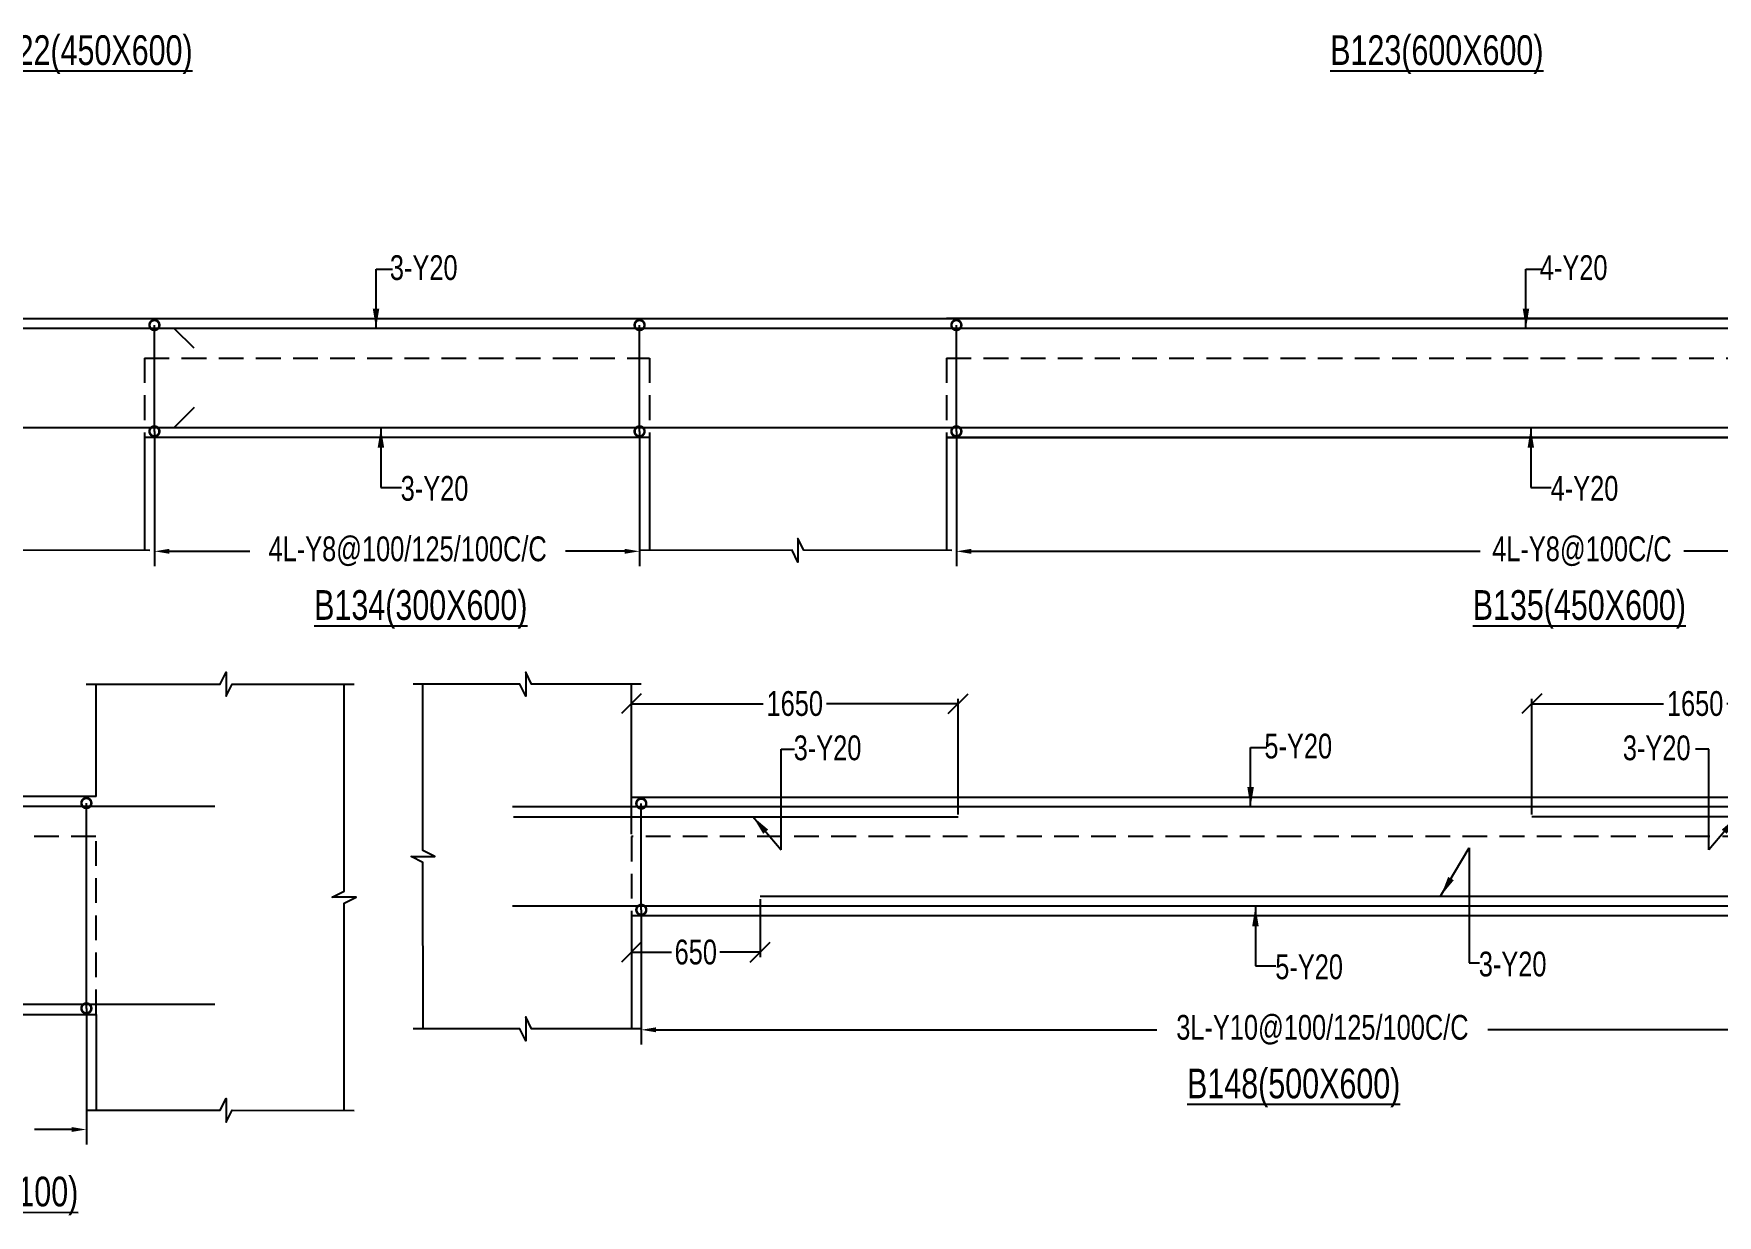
# Model space of a CAD drawing. Header units: millimetres. Extents: x 31347440 to 31744305, y -21457036 to -21063618.
# Drawn here: x 31652456 to 31660959, y -21179992 to -21174025 of the extents above; entities that cross this region are included whole.
import ezdxf

# ---------------------------------------------------------------- set-up
doc = ezdxf.new("R2010")
doc.units = ezdxf.units.MM
doc.header["$LTSCALE"] = 1000
doc.header["$MEASUREMENT"] = 0
doc.header["$PDMODE"] = 3
for name, pattern in [('CONTINOUS', [0]), ('CONTINU', [0]), ('HIDDEN', [0.375, 0.25, -0.125])]:
    doc.linetypes.add(name, pattern=pattern)
for name, color, linetype in [('-S-ARROW', 253, 'Continuous'), ('-S-MISC', 8, 'Continuous'), ('-S-STIRUP', 11, 'Continuous'), ('-STR-BEAM', 7, 'CONTINU'), ('-STR-COLUMN', 5, 'HIDDEN'), ('-STR-REINF', 3, 'Continuous'), ('-STR-RF-DIM', 8, 'CONTINOUS'), ('-STR-TEXT', 6, 'Continuous'), ('SEC TEXT', 9, 'Continuous'), ('SLAB LINE', 254, 'HIDDEN')]:
    doc.layers.add(name, color=color, linetype=linetype)
doc.styles.add('BEAM-LS', font='romans.shx', dxfattribs={"width": 0.8})
doc.styles.add('SOBHA', font='swisscl.ttf')
doc.styles.add('sobha.sed', font='swisscl.ttf')
doc.dimstyles.new('S-50', dxfattribs={"dimscale": 50, "dimtxt": 2.5, "dimasz": 2, "dimexe": 0.5, "dimexo": 0.25, "dimgap": 0.25, "dimtad": 0, "dimdec": 0, "dimrnd": 0.0005, "dimzin": 0, "dimdsep": 46, "dimtxsty": 'sobha.sed', "dimblk": 'OBLIQUE', "dimcen": 0.09, "dimclrd": 8, "dimclre": 8, "dimclrt": 6, "dimadec": 0, "dimazin": 0, "dimtfac": 1, "dimtdec": 0, "dimtofl": 0, "dimtmove": 2, "dimatfit": 3, "dimfxl": 0.18, "dimtolj": 1, "dimtzin": 0, "dimlwd": -1, "dimlwe": -1, "dimarcsym": 0})
doc.dimstyles.new('S-DIM50', dxfattribs={"dimscale": 50, "dimtxt": 2.5, "dimasz": 1.5, "dimexe": 1.5, "dimexo": 1, "dimgap": 0.5, "dimtad": 0, "dimdec": 0, "dimzin": 0, "dimdsep": 46, "dimtxsty": 'SOBHA', "dimcen": 0.09, "dimclrd": 256, "dimclre": 256, "dimclrt": 6, "dimadec": 5, "dimazin": 0, "dimtfac": 1, "dimtdec": 0, "dimtofl": 0, "dimtmove": 0, "dimatfit": 3, "dimfxl": 0.18, "dimtolj": 1, "dimtzin": 0, "dimlwd": -1, "dimlwe": -1, "dimarcsym": 0})
doc.dimstyles.new('STIRUP', dxfattribs={"dimscale": 50, "dimtxt": 2.5, "dimasz": 2.2, "dimexe": 0, "dimexo": 0, "dimgap": 0.5, "dimtad": 0, "dimdec": 0, "dimzin": 0, "dimdsep": 46, "dimtxsty": 'BEAM-LS', "dimblk": 'DOTSMALL', "dimcen": 0.09, "dimclrd": 256, "dimclre": 256, "dimclrt": 256, "dimadec": 5, "dimazin": 0, "dimtfac": 1, "dimtdec": 0, "dimtofl": 0, "dimtmove": 0, "dimatfit": 3, "dimldrblk": 'DOTSMALL', "dimfxl": 0, "dimfxlon": 1, "dimtolj": 1, "dimtzin": 0, "dimlwd": -1, "dimlwe": -1, "dimarcsym": 0})

# ---------------------------------------------------------------- blocks, each defined once
blk = doc.blocks.new('*D194')
at = {"layer": '-STR-RF-DIM', "transparency": 16777216}
for p, q in [((31653065.8, -21176033.2), (31653065.8, -21176714)), ((31655515.8, -21176033.2), (31655515.8, -21176714)), ((31653140.8, -21176639), (31653546.8, -21176639)), ((31655440.8, -21176639), (31655142.1, -21176639))]:
    blk.add_line(p, q, dxfattribs=at)
for points in [[(31653140.8, -21176626.5), (31653140.8, -21176651.5), (31653065.8, -21176639)], [(31655440.8, -21176626.5), (31655440.8, -21176651.5), (31655515.8, -21176639)]]:
    blk.add_solid(points, dxfattribs=at)
at = {"layer": 'Defpoints', "color": 0, "transparency": 16777216}
for p in [(31653065.8, -21176033.2, 0), (31655515.8, -21176033.2, 0), (31655515.8, -21176639)]:
    blk.add_point(p, dxfattribs=at)
at = {"layer": '-STR-RF-DIM', "color": 6, "transparency": 16777216, "insert": (31654344.5, -21176639), "char_height": 125, "attachment_point": 5, "style": 'SOBHA'}
blk.add_mtext('\\A1;4L-Y8@100/125/100C/C', dxfattribs=at)
blk = doc.blocks.new('_DotSmall')
at = {"color": 0, "linetype": 'ByBlock', "const_width": 0.5}
blk.add_lwpolyline([(-0.0625, 0, 1), (0.0625, 0, 1)], format="xyb", close=True, dxfattribs=at)
blk = doc.blocks.new('*D195')
at = {"layer": '-S-STIRUP', "ltscale": 100, "transparency": 16777216}
blk.add_line((31653065.8, -21176033.2), (31653065.8, -21175496.5), dxfattribs=at)
at = {"layer": 'Defpoints', "color": 0, "linetype": 'CONTINU', "ltscale": 100, "transparency": 16777216}
for p in [(31653065.8, -21175496.5), (31653065.8, -21175496.5), (31653065.8, -21176033.2, 0)]:
    blk.add_point(p, dxfattribs=at)
at = {"layer": '-S-STIRUP', "linetype": 'CONTINU', "ltscale": 100, "transparency": 16777216, "xscale": 100, "yscale": 100, "zscale": 100}
for p, rotation in [((31653065.8, -21175496.5), 90), ((31653065.8, -21176033.2), 270)]:
    blk.add_blockref('_DotSmall', p, dxfattribs=dict(at, rotation=rotation))
blk = doc.blocks.new('_OBLIQUE')
at = {"color": 0, "linetype": 'ByBlock'}
blk.add_line((-0.5, -0.5), (0.5, 0.5), dxfattribs=at)
blk = doc.blocks.new('*D188')
at = {"layer": '-STR-RF-DIM', "transparency": 16777216}
for p, q in [((31657115.8, -21176033.2), (31657115.8, -21176714)), ((31663015.8, -21176033.2), (31663015.8, -21176714)), ((31657190.8, -21176639), (31659760.2, -21176639)), ((31662940.8, -21176639), (31660789.9, -21176639))]:
    blk.add_line(p, q, dxfattribs=at)
for points in [[(31657190.8, -21176626.5), (31657190.8, -21176651.5), (31657115.8, -21176639)], [(31662940.8, -21176626.5), (31662940.8, -21176651.5), (31663015.8, -21176639)]]:
    blk.add_solid(points, dxfattribs=at)
at = {"layer": 'Defpoints', "color": 0, "transparency": 16777216}
for p in [(31657115.8, -21176033.2, 0), (31663015.8, -21176033.2, 0), (31663015.8, -21176639)]:
    blk.add_point(p, dxfattribs=at)
at = {"layer": '-STR-RF-DIM', "color": 6, "transparency": 16777216, "insert": (31660275, -21176639), "char_height": 125, "attachment_point": 5, "style": 'SOBHA'}
blk.add_mtext('\\A1;4L-Y8@100C/C', dxfattribs=at)
blk = doc.blocks.new('*D189')
at = {"layer": '-S-STIRUP', "ltscale": 100, "transparency": 16777216}
blk.add_line((31657115.8, -21176033.2), (31657115.8, -21175496.5), dxfattribs=at)
at = {"layer": 'Defpoints', "color": 0, "linetype": 'CONTINU', "ltscale": 100, "transparency": 16777216}
for p in [(31657115.8, -21175496.5), (31657115.8, -21175496.5), (31657115.8, -21176033.2, 0)]:
    blk.add_point(p, dxfattribs=at)
at = {"layer": '-S-STIRUP', "linetype": 'CONTINU', "ltscale": 100, "transparency": 16777216, "xscale": 100, "yscale": 100, "zscale": 100}
for p, rotation in [((31657115.8, -21175496.5), 90), ((31657115.8, -21176033.2), 270)]:
    blk.add_blockref('_DotSmall', p, dxfattribs=dict(at, rotation=rotation))
blk = doc.blocks.new('*D196')
at = {"layer": '-S-STIRUP', "ltscale": 100, "transparency": 16777216}
blk.add_line((31655515.8, -21176033.2), (31655515.8, -21175496.5), dxfattribs=at)
at = {"layer": 'Defpoints', "color": 0, "linetype": 'CONTINU', "ltscale": 100, "transparency": 16777216}
for p in [(31655515.8, -21175496.5), (31655515.8, -21175496.5), (31655515.8, -21176033.2)]:
    blk.add_point(p, dxfattribs=at)
at = {"layer": '-S-STIRUP', "linetype": 'CONTINU', "ltscale": 100, "transparency": 16777216, "xscale": 100, "yscale": 100, "zscale": 100}
for p, rotation in [((31655515.8, -21175496.5), 90), ((31655515.8, -21176033.2), 270)]:
    blk.add_blockref('_DotSmall', p, dxfattribs=dict(at, rotation=rotation))
blk = doc.blocks.new('*D223')
at = {"layer": '-S-STIRUP', "ltscale": 100, "transparency": 16777216}
blk.add_line((31655524.6, -21178449.6), (31655524.6, -21177912.9), dxfattribs=at)
at = {"layer": 'Defpoints', "color": 0, "linetype": 'CONTINU', "ltscale": 100, "transparency": 16777216}
for p in [(31655524.6, -21177912.9, 0), (31655524.6, -21177912.9), (31655524.6, -21178449.6)]:
    blk.add_point(p, dxfattribs=at)
at = {"layer": '-S-STIRUP', "linetype": 'CONTINU', "ltscale": 100, "transparency": 16777216, "xscale": 100, "yscale": 100, "zscale": 100}
for p, rotation in [((31655524.6, -21177912.9), 90), ((31655524.6, -21178449.6), 270)]:
    blk.add_blockref('_DotSmall', p, dxfattribs=dict(at, rotation=rotation))
blk = doc.blocks.new('*D224')
at = {"layer": '-STR-RF-DIM', "transparency": 16777216}
for p, q in [((31655524.6, -21178449.6), (31655524.6, -21179130.5)), ((31661621.7, -21178449.6), (31661621.7, -21179130.5)), ((31655599.6, -21179055.5), (31658128.3, -21179055.5)), ((31661546.7, -21179055.5), (31659800.4, -21179055.5))]:
    blk.add_line(p, q, dxfattribs=at)
for points in [[(31655599.6, -21179043), (31655599.6, -21179068), (31655524.6, -21179055.5)], [(31661546.7, -21179043), (31661546.7, -21179068), (31661621.7, -21179055.5)]]:
    blk.add_solid(points, dxfattribs=at)
at = {"layer": 'Defpoints', "color": 0, "transparency": 16777216}
for p in [(31655524.6, -21178449.6, 178586.6), (31661621.7, -21178449.6, 0), (31661621.7, -21179055.5)]:
    blk.add_point(p, dxfattribs=at)
at = {"layer": '-STR-RF-DIM', "color": 6, "transparency": 16777216, "insert": (31658964.3, -21179055.5), "char_height": 125, "attachment_point": 5, "style": 'SOBHA'}
blk.add_mtext('\\A1;3L-Y10@100/125/100C/C', dxfattribs=at)
blk = doc.blocks.new('*D346')
at = {"layer": '-STR-RF-DIM', "transparency": 16777216}
for p, q in [((31651569.2, -21178947.1), (31651569.2, -21179634)), ((31652722.1, -21178947.1), (31652722.1, -21179634)), ((31651644.2, -21179559), (31651818.2, -21179559)), ((31652647.1, -21179559), (31652459.7, -21179559))]:
    blk.add_line(p, q, dxfattribs=at)
for points in [[(31651644.2, -21179546.5), (31651644.2, -21179571.5), (31651569.2, -21179559)], [(31652647.1, -21179546.5), (31652647.1, -21179571.5), (31652722.1, -21179559)]]:
    blk.add_solid(points, dxfattribs=at)
at = {"layer": 'Defpoints', "color": 0, "transparency": 16777216}
for p in [(31651569.2, -21178947.1, 178586.6), (31652722.1, -21178947.1, 178586.6), (31651569.2, -21179559)]:
    blk.add_point(p, dxfattribs=at)
at = {"layer": '-STR-RF-DIM', "color": 6, "transparency": 16777216, "insert": (31652138.9, -21179559), "char_height": 125, "attachment_point": 5, "style": 'SOBHA'}
blk.add_mtext('\\A1;3L-Y12@\\P100C/C', dxfattribs=at)
blk = doc.blocks.new('*D347')
at = {"layer": '-S-STIRUP', "ltscale": 100, "transparency": 16777216}
blk.add_line((31652722.1, -21178947.1), (31652722.1, -21177910.4), dxfattribs=at)
at = {"layer": 'Defpoints', "color": 0, "linetype": 'CONTINU', "ltscale": 100, "transparency": 16777216}
for p in [(31652722.1, -21177910.4), (31652722.1, -21177910.4), (31652722.1, -21178947.1)]:
    blk.add_point(p, dxfattribs=at)
at = {"layer": '-S-STIRUP', "linetype": 'CONTINU', "ltscale": 100, "transparency": 16777216, "xscale": 100, "yscale": 100, "zscale": 100}
for p, rotation in [((31652722.1, -21177910.4), 90), ((31652722.1, -21178947.1), 270)]:
    blk.add_blockref('_DotSmall', p, dxfattribs=dict(at, rotation=rotation))
blk = doc.blocks.new('*D539')
at = {"color": 8, "transparency": 16777216}
for p, q in [((31655474.7, -21178067.4), (31655474.7, -21177383.5)), ((31655474.7, -21177408.5), (31656140.3, -21177408.5)), ((31657124.7, -21177408.5), (31656459.1, -21177408.5)), ((31657124.7, -21177967.4), (31657124.7, -21177383.5))]:
    blk.add_line(p, q, dxfattribs=at)
at = {"layer": 'Defpoints', "color": 0, "transparency": 16777216}
for p in [(31655474.7, -21177408.5), (31657124.7, -21177979.9, 0), (31655474.7, -21178079.9, 0)]:
    blk.add_point(p, dxfattribs=at)
at = {"color": 8, "transparency": 16777216, "xscale": 100, "yscale": 100, "zscale": 100, "rotation": 180}
blk.add_blockref('_OBLIQUE', (31655474.7, -21177408.5), dxfattribs=at)
at = {"color": 8, "transparency": 16777216, "xscale": 100, "yscale": 100, "zscale": 100}
blk.add_blockref('_OBLIQUE', (31657124.7, -21177408.5), dxfattribs=at)
at = {"color": 6, "transparency": 16777216, "insert": (31656299.7, -21177408.5), "char_height": 125, "attachment_point": 5, "style": 'sobha.sed'}
blk.add_mtext('\\A1;1650', dxfattribs=at)
blk = doc.blocks.new('*D540')
at = {"color": 8, "transparency": 16777216}
for p, q in [((31660021.7, -21177967.4), (31660021.7, -21177383.5)), ((31660021.7, -21177408.5), (31660687.3, -21177408.5)), ((31661671.7, -21177408.5), (31661006.1, -21177408.5)), ((31661671.7, -21178067.4), (31661671.7, -21177383.5))]:
    blk.add_line(p, q, dxfattribs=at)
at = {"layer": 'Defpoints', "color": 0, "transparency": 16777216}
for p in [(31661671.7, -21177408.5), (31660021.7, -21177979.9, 0), (31661671.7, -21178079.9, 0)]:
    blk.add_point(p, dxfattribs=at)
at = {"color": 8, "transparency": 16777216, "xscale": 100, "yscale": 100, "zscale": 100, "rotation": 180}
blk.add_blockref('_OBLIQUE', (31660021.7, -21177408.5), dxfattribs=at)
at = {"color": 8, "transparency": 16777216, "xscale": 100, "yscale": 100, "zscale": 100}
blk.add_blockref('_OBLIQUE', (31661671.7, -21177408.5), dxfattribs=at)
at = {"color": 6, "transparency": 16777216, "insert": (31660846.7, -21177408.5), "char_height": 125, "attachment_point": 5, "style": 'sobha.sed'}
blk.add_mtext('\\A1;1650', dxfattribs=at)
blk = doc.blocks.new('*D541')
at = {"color": 8, "transparency": 16777216}
for p, q in [((31656124.7, -21178395.1), (31656124.7, -21178688.6)), ((31655474.7, -21178492.4), (31655474.7, -21178688.6)), ((31655474.7, -21178663.6), (31655677.8, -21178663.6)), ((31656124.7, -21178663.6), (31655921.6, -21178663.6))]:
    blk.add_line(p, q, dxfattribs=at)
at = {"layer": 'Defpoints', "color": 0, "transparency": 16777216}
for p in [(31656124.7, -21178382.6, 0), (31655474.7, -21178479.9), (31655474.7, -21178663.6)]:
    blk.add_point(p, dxfattribs=at)
at = {"color": 8, "transparency": 16777216, "xscale": 100, "yscale": 100, "zscale": 100, "rotation": 180}
blk.add_blockref('_OBLIQUE', (31655474.7, -21178663.6), dxfattribs=at)
at = {"color": 8, "transparency": 16777216, "xscale": 100, "yscale": 100, "zscale": 100}
blk.add_blockref('_OBLIQUE', (31656124.7, -21178663.6), dxfattribs=at)
at = {"color": 6, "transparency": 16777216, "insert": (31655799.7, -21178663.6), "char_height": 125, "attachment_point": 5, "style": 'sobha.sed'}
blk.add_mtext('\\A1;650', dxfattribs=at)

msp = doc.modelspace()

# ---------------------------------------------------------------- linework, layer by layer
at = {"layer": '-S-MISC', "linetype": 'ByBlock', "ltscale": 1000, "elevation": 0}
for points in [[(31653042.6, -21176634.4), (31652295.7, -21176633.6), (31652265.8, -21176574), (31652265.8, -21176694.1), (31652236, -21176633.6), (31651468.8, -21176634.4)], [(31657092.6, -21176634.4), (31656345.7, -21176633.6), (31656315.8, -21176574), (31656315.8, -21176694.1), (31656286, -21176633.6), (31655518.8, -21176634.4)], [(31652721.4, -21177309.2), (31653397.9, -21177309.2), (31653427.8, -21177249.6), (31653427.8, -21177369.8), (31653457.6, -21177309.2), (31654073.8, -21177309.5)], [(31655524.7, -21177309.4), (31654970.8, -21177309.4), (31654941, -21177249.7), (31654941, -21177369.9), (31654911.1, -21177309.4), (31654372.3, -21177309.6)], [(31654023.8, -21179462), (31654024.7, -21178415.7), (31654084.4, -21178385.9), (31653964.2, -21178385.9), (31654024.7, -21178356), (31654024, -21177309.2)], [(31654422.3, -21179050.2), (31654421.6, -21178209.9), (31654361.9, -21178180), (31654482.1, -21178180), (31654421.6, -21178150.2), (31654422.1, -21177309.4)], [(31655523.2, -21179050.2), (31654970.8, -21179050.2), (31654941, -21178990.5), (31654941, -21179110.7), (31654911.1, -21179050.2), (31654372.3, -21179050.4)], [(31652723, -21179462), (31653397.9, -21179462), (31653427.8, -21179402.4), (31653427.8, -21179522.5), (31653457.6, -21179462), (31654073.8, -21179462.3)]]:
    msp.add_lwpolyline(points, dxfattribs=at)
at = {"layer": '-STR-BEAM'}
for p, q in [((31645248.8, -21175463.5, 0), (31663065.8, -21175463.5, 0)), ((31670895.9, -21175463.5, 0), (31657065.8, -21175463.5, 0)), ((31652771.3, -21177877.4, 0), (31651520.1, -21177877.4, 0)), ((31655474.7, -21177879.9, 0), (31666471.7, -21177879.9, 0))]:
    msp.add_line(p, q, dxfattribs=at)
at = {"layer": '-STR-BEAM', "elevation": 0}
for points in [[(31655565.8, -21176063.5), (31653015.8, -21176063.5)], [(31657065.8, -21176063.5), (31663065.8, -21176063.5)], [(31663065.8, -21176063.5), (31657065.8, -21176063.5)], [(31661671.7, -21178479.9), (31655474.7, -21178479.9)], [(31651520.1, -21178977.4), (31652771.3, -21178977.4)]]:
    msp.add_lwpolyline(points, dxfattribs=at)
at = {"layer": '-STR-COLUMN', "linetype": 'Continuous', "ltscale": 10}
for p, q in [((31653015.8, -21176063.5, 0), (31653015.8, -21176634.4, 0)), ((31655565.8, -21176063.5, 0), (31655565.8, -21176634.4, 0)), ((31657065.8, -21176063.5, 0), (31657065.8, -21176634.4, 0)), ((31652771.4, -21177877.4, 0), (31652771.4, -21177309.2, 0)), ((31655474.7, -21177879.9, 0), (31655474.7, -21177309.4, 0)), ((31655474.7, -21178479.9, 0), (31655474.7, -21179050.2, 0)), ((31652771.4, -21178977.4, 0), (31652771.4, -21179462, 0))]:
    msp.add_line(p, q, dxfattribs=at)
at = {"layer": '-STR-REINF', "ltscale": 10}
for p, q in [((31670830.9, -21175513.5, 0), (31644648.8, -21175513.5, 0)), ((31653265.8, -21175613.5, 0), (31653165.8, -21175513.5, 0)), ((31653265.8, -21175913.5, 0), (31653165.8, -21176013.5, 0)), ((31644648.8, -21176013.5, 0), (31670780.9, -21176013.5, 0)), ((31653371.4, -21177927.4, 0), (31651292.2, -21177927.4, 0)), ((31666408.4, -21177929.9, 0), (31654874.7, -21177929.9, 0)), ((31654878.9, -21177979.9, 0), (31657124.7, -21177979.9, 0)), ((31662267.5, -21177979.9, 0), (31660021.7, -21177979.9, 0)), ((31654874.7, -21178429.9, 0), (31666358.4, -21178429.9, 0)), ((31656124.7, -21178379.9, 0), (31661021.7, -21178379.9, 0))]:
    msp.add_line(p, q, dxfattribs=at)
at = {"layer": '-STR-REINF', "ltscale": 10, "elevation": 0}
msp.add_lwpolyline([(31653371.4, -21178927.4), (31651345.1, -21178927.4, -0.414214), (31651320.1, -21178902.4), (31651320.1, -21178032.7)], format="xyb", dxfattribs=at)
at = {"layer": 'SLAB LINE', "color": 8, "linetype": 'HIDDEN', "ltscale": 0.5}
for p, q in [((31653015.8, -21175663.5, 0), (31655565.8, -21175663.5, 0)), ((31653015.8, -21175663.5, 0), (31653015.8, -21176063.5, 0)), ((31655565.8, -21175663.5, 0), (31655565.8, -21176063.5, 0)), ((31657065.8, -21175663.5, 0), (31663065.8, -21175663.5, 0)), ((31657065.8, -21175663.5, 0), (31657065.8, -21176063.5, 0)), ((31651520.1, -21178077.4, 0), (31652771.4, -21178077.4, 0)), ((31652771.4, -21178977.4, 0), (31652771.4, -21178077.4, 0)), ((31661671.7, -21178079.9, 0), (31655474.7, -21178079.9, 0)), ((31655474.7, -21178079.9, 0), (31655474.7, -21178479.9, 0))]:
    msp.add_line(p, q, dxfattribs=at)

# ---------------------------------------------------------------- texts
at = {"layer": '-STR-TEXT', "color": 6, "style": 'SOBHA'}
for s, p in [('3-Y20', (31654254.8, -21175268.6, 0)), ('4-Y20', (31660062.3, -21175268.6, 0)), ('3-Y20', (31654309.5, -21176383.5, 0)), ('4-Y20', (31660117, -21176383.5, 0)), ('3-Y20', (31656294.3, -21177694, 0)), ('5-Y20', (31658671.5, -21177685.1, 0)), ('3-Y20', (31660481.6, -21177694, 0)), ('5-Y20', (31658726.2, -21178799.9, 0)), ('3-Y20', (31659754.2, -21178785.8, 0))]:
    msp.add_text(s, height=125, dxfattribs=at).set_placement(p)
at = {"layer": 'SEC TEXT', "color": 4, "linetype": 'ByBlock', "style": 'sobha.sed'}
for s, p in [('%%UB122(450X600)', (31652181.6, -21174182.7, 0)), ('%%UB123(600X600)', (31659003.7, -21174182.7, 0)), ('%%UB134(300X600)', (31653872.4, -21176985.1, 0)), ('%%UB135(450X600)', (31659723.3, -21176985.1, 0)), ('%%UB148(500X600)', (31658280.8, -21179401.5, 0)), ('%%UB144(300X1100)', (31651518.7, -21179947.1, 0))]:
    msp.add_text(s, height=150, rotation=359.98928, dxfattribs=at).set_placement(p)

# ---------------------------------------------------------------- dimensions: what is measured, and where the dimension line sits
at = {"layer": '-S-STIRUP', "linetype": 'CONTINU', "ltscale": 100}
for base, p1, p2, picture, middle in [((31653065.8, -21175496.5, 0), (31653065.8, -21176033.2, 0), (31653065.8, -21175496.5, 0), '*D195', (31653065.8, -21175764.8, 0)), ((31655515.8, -21175496.5, 0), (31655515.8, -21176033.2, 0), (31655515.8, -21175496.5, 0), '*D196', (31655515.8, -21175764.8, 0)), ((31657115.8, -21175496.5, 0), (31657115.8, -21176033.2, 0), (31657115.8, -21175496.5, 0), '*D189', (31657115.8, -21175764.8, 0)), ((31652722.1, -21177910.4, 178586.6), (31652722.1, -21178947.1, 178586.6), (31652722.1, -21177910.4, 178586.6), '*D347', (31652722.1, -21178428.8, 178586.6)), ((31655524.6, -21177912.9, 178586.6), (31655524.6, -21178449.6, 178586.6), (31655524.6, -21177912.9, 178586.6), '*D223', (31655524.6, -21178181.3, 178586.6))]:
    dim = msp.add_linear_dim(base=base, p1=p1, p2=p2, angle=90, text=' ', dimstyle='STIRUP', override={"dimasz": 2}, dxfattribs=at)
    dim.commit()
    dim.dimension.update_dxf_attribs({"geometry": picture, "text_midpoint": middle})
at = {"layer": '-STR-RF-DIM'}
for base, p1, p2, text, picture, middle in [((31655515.8, -21176639, 0), (31653065.8, -21176033.2, 0), (31655515.8, -21176033.2, 0), '4L-Y8@100/125/100C/C', '*D194', (31654344.5, -21176639, 0)), ((31663015.8, -21176639, 0), (31657115.8, -21176033.2, 0), (31663015.8, -21176033.2, 0), '4L-Y8@100C/C', '*D188', (31660275, -21176639, 0)), ((31661621.7, -21179055.5, 0), (31655524.6, -21178449.6, 178586.6), (31661621.7, -21178449.6, 0), '3L-Y10@100/125/100C/C', '*D224', (31658964.3, -21179055.5, 0))]:
    dim = msp.add_linear_dim(base=base, p1=p1, p2=p2, text=text, dimstyle='S-DIM50', override={"dimscale": 1, "dimtxt": 125, "dimasz": 75, "dimexe": 75, "dimexo": 0, "dimgap": 25, "dimsah": 1, "dimcen": 4.5, "dimfxl": 75}, dxfattribs=at)
    dim.commit()
    dim.dimension.update_dxf_attribs({"geometry": picture, "text_midpoint": middle, "dimtype": 160})
dim = msp.add_linear_dim(base=(31651569.2, -21179559, 0), p1=(31652722.1, -21178947.1, 178586.6), p2=(31651569.2, -21178947.1, 178586.6), angle=180, text='3L-Y12@\\X100C/C', dimstyle='S-DIM50', override={"dimscale": 1, "dimtxt": 125, "dimasz": 75, "dimexe": 75, "dimexo": 0, "dimgap": 25, "dimsah": 1, "dimcen": 4.5, "dimfxl": 75}, dxfattribs=at)
dim.commit()
dim.dimension.update_dxf_attribs({"geometry": '*D346', "text_midpoint": (31652138.9, -21179559, 0), "dimtype": 160})
at = {"color": 1}
for base, p1, p2, angle, picture, middle in [((31655474.7, -21177408.5, 0), (31657124.7, -21177979.9, 0), (31655474.7, -21178079.9, 0), 180, '*D539', (31656299.7, -21177408.5, 0)), ((31661671.7, -21177408.5, 0), (31660021.7, -21177979.9, 0), (31661671.7, -21178079.9, 0), 0, '*D540', (31660846.7, -21177408.5, 0)), ((31655474.7, -21178663.6, 0), (31656124.7, -21178382.6, 0), (31655474.7, -21178479.9, 0), 180, '*D541', (31655799.7, -21178663.6, 0))]:
    dim = msp.add_linear_dim(base=base, p1=p1, p2=p2, angle=angle, dimstyle='S-50', override={"dimclrd": 8}, dxfattribs=at)
    dim.commit()
    dim.dimension.update_dxf_attribs({"geometry": picture, "text_midpoint": middle})

# ---------------------------------------------------------------- leaders
at = {"layer": '-S-ARROW'}
for points, override in [([(31654184.9, -21175513.5, 0), (31654184.9, -21175213.5, 0), (31654267.3, -21175213.5, 0)], {"dimasz": 2, "dimgap": 0.1, "dimtad": 0}), ([(31659992.4, -21175513.5, 0), (31659992.4, -21175213.5, 0), (31660074.8, -21175213.5, 0)], {"dimasz": 2, "dimgap": 0.1, "dimtad": 0}), ([(31654209.5, -21176016.2, 0), (31654209.5, -21176316.2, 0), (31654312.9, -21176316.2, 0)], {"dimasz": 2, "dimgap": 0.1, "dimtad": 0}), ([(31660016.9, -21176016.2, 0), (31660016.9, -21176316.2, 0), (31660120.4, -21176316.2, 0)], {"dimasz": 2, "dimgap": 0.1, "dimtad": 0}), ([(31656088, -21177978.9, 0), (31656230.2, -21178146.1, 0), (31656230.2, -21177638.8, 0), (31656297.7, -21177638.8, 0)], {"dimgap": 0.1}), ([(31658601.6, -21177929.9, 0), (31658601.6, -21177629.9, 0), (31658683.9, -21177629.9, 0)], {"dimasz": 2, "dimgap": 0.1, "dimtad": 0}), ([(31661058.4, -21177978.9, 0), (31660916.2, -21178146.1, 0), (31660916.2, -21177638.8, 0), (31660848.8, -21177638.8, 0)], {"dimgap": 0.1}), ([(31659562.9, -21178378, 0), (31659705.2, -21178135.7, 0), (31659705.2, -21178718, 0), (31659758.1, -21178718, 0)], {"dimgap": 0.1}), ([(31658626.1, -21178432.6, 0), (31658626.1, -21178732.6, 0), (31658729.6, -21178732.6, 0)], {"dimasz": 2, "dimgap": 0.1, "dimtad": 0})]:
    msp.add_leader(points, dimstyle='S-50', override=override, dxfattribs=at)

doc.saveas('drawing.dxf')
